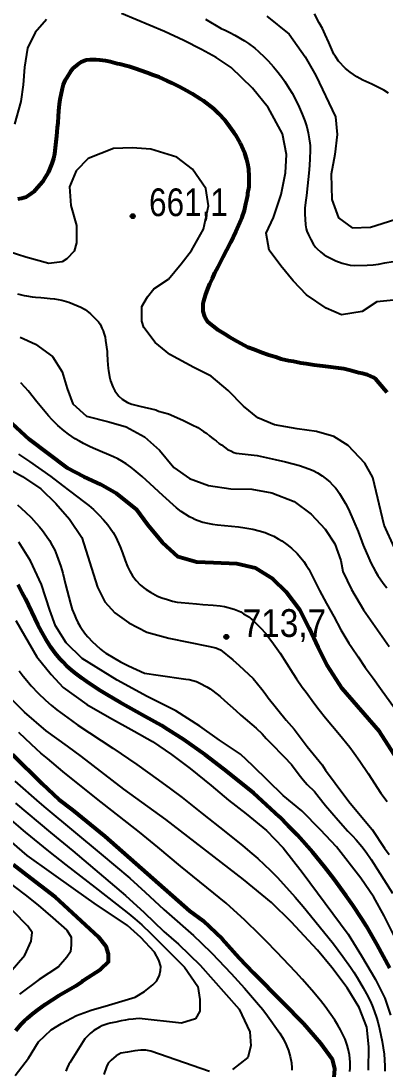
# Model space of a CAD drawing. Header units: metres. Extents: x 547833 to 556102, y 1844799 to 1850994.
# Drawn here: x 552149 to 552372, y 1845537 to 1846179 of the extents above; entities that cross this region are included whole.
import ezdxf

# ---------------------------------------------------------------- set-up
doc = ezdxf.new("R2010")
doc.units = ezdxf.units.M
doc.header["$LTSCALE"] = 6.8
for name, color, linetype, lineweight in [('1', 7, 'Continuous', 25), ('2', 7, 'Continuous', 53), ('5', 7, 'Continuous', 13)]:
    doc.layers.add(name, color=color, linetype=linetype, lineweight=lineweight)

msp = doc.modelspace()

# ---------------------------------------------------------------- hatches: boundary and pattern name
at = {"layer": '5'}
for points in [[(552219.16, 1846059.44, 1), (552216.16, 1846059.44, 1)], [(552276.57, 1845801.56, 1), (552273.57, 1845801.56, 1)]]:
    msp.add_hatch(color=256, dxfattribs=at).paths.add_polyline_path(points)

# ---------------------------------------------------------------- linework, layer by layer
at = {"layer": '1'}
for points in [[(552164.75, 1846180.04), (552157.91, 1846172.02), (552153.16, 1846162.34), (552151.29, 1846150.82), (552150.37, 1846139.92), (552149.11, 1846129.74), (552145.24, 1846115.71)], [(552377.57, 1846008.04), (552367.4, 1846007.01), (552358.44, 1846000.91), (552345.7, 1845998.96), (552336.36, 1846002.98), (552324.13, 1846011.13), (552316.03, 1846019.86), (552308.4, 1846028.9), (552301.32, 1846038.64), (552299.51, 1846048.98), (552304.01, 1846058.64), (552308.63, 1846072.75), (552311.34, 1846085.89), (552311.84, 1846097.12), (552309.39, 1846109.8), (552300.68, 1846126.09), (552291.09, 1846137.83), (552278.1, 1846150.46), (552268.89, 1846156.65), (552259.82, 1846161.6), (552248.91, 1846167.09), (552237.1, 1846172.61), (552210.71, 1846183.59)], [(552262.23, 1846180.18), (552271.92, 1846174.35), (552274.28, 1846173.35), (552277.26, 1846171.96), (552280.17, 1846170.41), (552286.25, 1846166.83), (552288.72, 1846165.21), (552292.45, 1846162.33), (552294.8, 1846160.29), (552298.45, 1846156.94), (552300.73, 1846154.68), (552304.04, 1846151), (552306.04, 1846148.54), (552309.02, 1846144.65), (552310.86, 1846142.04), (552313.62, 1846137.66), (552315.32, 1846134.71), (552317.79, 1846130.07), (552319.7, 1846126.14), (552321.53, 1846122), (552323.13, 1846117.9), (552324.33, 1846114.08), (552325.23, 1846110.43), (552325.93, 1846106.83), (552326.29, 1846104.13), (552326.4, 1846102.71), (552326.43, 1846100.3), (552326.19, 1846094.18), (552325.74, 1846087.89), (552324.17, 1846072.07), (552323.59, 1846067.81), (552323.21, 1846064.29), (552323.22, 1846060.9), (552323.65, 1846054.16), (552324.01, 1846051.57), (552324.38, 1846050.22), (552325.33, 1846047.91), (552326.81, 1846045.14), (552328.3, 1846042.48), (552329.7, 1846040.47), (552330.67, 1846039.39), (552332.75, 1846037.51), (552335.1, 1846035.79), (552336.42, 1846034.94), (552338.85, 1846033.61), (552342.23, 1846032.11), (552346.1, 1846030.68), (552349.26, 1846029.79), (552350.95, 1846029.49), (552353.89, 1846029.26), (552361.37, 1846029.33), (552365.02, 1846029.56), (552368.39, 1846030.07), (552372.33, 1846030.81), (552377.43, 1846031.63)], [(552299.94, 1846181.9), (552313.52, 1846170.86), (552323.33, 1846157.11), (552329.85, 1846145.53), (552341.98, 1846120.36), (552343.09, 1846109.43), (552341.56, 1846097.19), (552339.35, 1846085.25), (552339.72, 1846069.67), (552343.79, 1846058.45), (552352.11, 1846052.28), (552363.37, 1846052.66), (552378.47, 1846057.3)], [(552374.42, 1846134.88), (552371.55, 1846136.63), (552369.55, 1846137.69), (552364.31, 1846140.26), (552358.68, 1846142.79), (552355.09, 1846144.76), (552350.9, 1846147.74), (552348.07, 1846150), (552343.91, 1846154.37), (552341.91, 1846157.21), (552341.04, 1846158.8), (552337.85, 1846165.95), (552335.63, 1846170.75), (552333.92, 1846174.41), (552331.94, 1846177.95), (552329.15, 1846183.37)], [(552378.24, 1845856.09), (552371.82, 1845870.1), (552364.84, 1845899.16), (552359.89, 1845908.12), (552349.66, 1845918.78), (552340.9, 1845924.39), (552330.27, 1845927.38), (552318.39, 1845929.08), (552304.53, 1845931.44), (552294.37, 1845935.88), (552285.58, 1845942.89), (552276.22, 1845952.62), (552265.69, 1845961.46), (552255.06, 1845966.74), (552240.32, 1845974.59), (552231.36, 1845981.96), (552224.37, 1845991.09), (552223.25, 1845995.17), (552223.25, 1846000.37), (552223.25, 1846004.09), (552226.62, 1846010.03), (552230.67, 1846014.91), (552239.52, 1846020.87), (552247.36, 1846030.14), (552253.67, 1846038.35), (552261.08, 1846051.38), (552264.04, 1846065.69), (552262.45, 1846076.31), (552254.37, 1846088.22), (552244.65, 1846095.5), (552228.83, 1846100.57), (552217.32, 1846101.3), (552205.81, 1846100.88), (552190.38, 1846094.68), (552182.98, 1846087.11), (552178.88, 1846077.38), (552179.79, 1846065.92), (552183.08, 1846053.72), (552183.11, 1846043.08), (552181.67, 1846037.87), (552177.28, 1846033.27), (552174.44, 1846031.48)], [(552174.44, 1846031.48), (552166.18, 1846030.46), (552152.13, 1846034.33), (552141.86, 1846037.49)], [(552147.06, 1846011.88), (552151.14, 1846010.85), (552152.53, 1846010.64), (552155.96, 1846009.91), (552158.08, 1846009.78), (552161.32, 1846009.65), (552163.33, 1846009.38), (552167.09, 1846009.06), (552169.73, 1846008.74), (552174.27, 1846008.02), (552178.38, 1846006.75), (552185.79, 1846003.75), (552188.43, 1846002.31), (552191.84, 1845999.6), (552192.82, 1845998.59), (552195.33, 1845996.15), (552196.61, 1845994.68), (552197.64, 1845993.19), (552198.3, 1845991.78), (552198.79, 1845990.72), (552199.48, 1845989.06), (552200, 1845987.75), (552200.65, 1845985.23), (552201.01, 1845983.16), (552202.01, 1845976.58), (552202.04, 1845974.1), (552202.13, 1845972.25), (552202.26, 1845971.03), (552202.57, 1845966.11), (552202.71, 1845964.88), (552203.4, 1845960.99), (552204.06, 1845958.47), (552205.46, 1845954.9), (552206.6, 1845952.43), (552209.22, 1845949.01), (552211.16, 1845947.25), (552214.48, 1845945.27), (552217.2, 1845944.21), (552221.94, 1845942.89), (552231.74, 1845940.65), (552233.43, 1845939.98), (552239.58, 1845938.19), (552248.43, 1845934.49), (552254.09, 1845931.53), (552257.5, 1845929.94), (552261.12, 1845927.5), (552262.86, 1845926.33), (552264.77, 1845924.81), (552266, 1845923.84), (552267.5, 1845922.64)], [(552148.67, 1845985.29), (552157.93, 1845980.88), (552168.43, 1845973.43), (552174.44, 1845964.08), (552177.51, 1845953.88), (552180.87, 1845944.35), (552189.33, 1845936.93), (552202.95, 1845933.39), (552213.71, 1845930.3), (552224.82, 1845924.19), (552234.12, 1845916.1), (552242.95, 1845905.41), (552252.48, 1845898.74), (552264.03, 1845894.34), (552277.86, 1845892.22), (552290.71, 1845892.02), (552302.9, 1845889.85), (552316.71, 1845884.56), (552326.98, 1845876.83), (552335.64, 1845867.65), (552341.49, 1845858.66), (552345.19, 1845848.41), (552346.55, 1845841.66), (552351.7, 1845830.68), (552359.22, 1845818.13), (552374.91, 1845795.76)], [(552255.06, 1845873.88), (552252.43, 1845875.25), (552247.38, 1845878.48), (552244.41, 1845880.71), (552236.09, 1845888.18), (552228.43, 1845895.4), (552223.51, 1845899.83), (552218.54, 1845904), (552216.58, 1845905.52), (552213.56, 1845907.65), (552211.07, 1845909.22), (552208.52, 1845910.68), (552205.89, 1845912), (552194.77, 1845916.63), (552191.52, 1845918.09), (552187.46, 1845920.1), (552184.95, 1845921.49), (552182.42, 1845923.02), (552178.34, 1845925.85), (552175.7, 1845927.88), (552171.77, 1845931.18), (552168.15, 1845934.67), (552166.01, 1845937.04), (552158.76, 1845945.67), (552153.56, 1845952.45), (552151.78, 1845954.45), (552148.99, 1845957.3)], [(552267.5, 1845922.64), (552268.72, 1845921.66), (552270.63, 1845920.15), (552272.1, 1845919.2), (552275.75, 1845916.51), (552277.85, 1845915.51), (552279.7, 1845914.48), (552280.98, 1845914.13), (552293.89, 1845912.83), (552304.99, 1845910.37), (552311.3, 1845908.83), (552319.91, 1845906.55), (552322.81, 1845905.66), (552325.61, 1845904.63), (552328.3, 1845903.45), (552330.88, 1845902.11), (552333.87, 1845900.22), (552335.7, 1845898.86), (552338.46, 1845896.5), (552340.21, 1845894.84), (552341.9, 1845892.98), (552342.79, 1845891.82), (552344.34, 1845889.53), (552348.15, 1845883.26), (552349.95, 1845879.89), (552353.13, 1845872.29), (552355.86, 1845866.12), (552358.94, 1845857.77), (552362.42, 1845849.73), (552363.66, 1845846.96), (552365.01, 1845844.29), (552366.46, 1845841.73), (552368.02, 1845839.29), (552371.31, 1845834.58), (552373.5, 1845831.73)], [(552147.68, 1845913.59), (552154.33, 1845909.03), (552167.41, 1845899.84), (552174.52, 1845894.28), (552178.98, 1845891.07), (552188.34, 1845883.98), (552190.72, 1845882.1), (552193.59, 1845879.66), (552197.11, 1845876.26), (552199.78, 1845873.37), (552202.33, 1845870.3), (552203.86, 1845868.24), (552205.65, 1845865.52), (552207.22, 1845862.67), (552209.95, 1845856.79), (552211.41, 1845853.15), (552213.07, 1845848.41), (552214.44, 1845844.81), (552215.82, 1845841.9), (552217.6, 1845838.99), (552219.76, 1845836.18), (552222.27, 1845833.57), (552224.52, 1845831.65), (552225.88, 1845830.63), (552228.55, 1845828.89), (552231.33, 1845827.34), (552232.85, 1845826.61), (552235.55, 1845825.5), (552238.87, 1845824.39), (552242.03, 1845823.49), (552244.91, 1845822.87), (552247.4, 1845822.58), (552256.82, 1845821.88), (552260.58, 1845821.52), (552267.03, 1845821.08), (552271.24, 1845820.62)], [(552140.87, 1845905.02), (552150.08, 1845899.96), (552161.36, 1845892.35), (552170.53, 1845883.23), (552178.85, 1845873.63), (552186.35, 1845862.41), (552196, 1845832.08), (552200.51, 1845823.15), (552206.66, 1845816.25), (552215.27, 1845810.17), (552226.34, 1845804.49), (552239.86, 1845800.83), (552263.81, 1845795.82), (552268.51, 1845794.83), (552271.4, 1845793.64), (552279.13, 1845787.49), (552282.9, 1845783.95), (552288.69, 1845778.8), (552291.45, 1845776.06), (552296.77, 1845769.63), (552298.93, 1845766.82), (552300.75, 1845764.28), (552311.79, 1845750.56), (552316.71, 1845745.01), (552324.66, 1845734.3), (552333.89, 1845723.13), (552335.78, 1845719.98), (552347.71, 1845703.92), (552350.94, 1845699.7), (552364.41, 1845683.51), (552371.96, 1845672.16), (552374.89, 1845668.23)], [(552147.08, 1845882.52), (552151.92, 1845878.1), (552155.36, 1845874.7), (552158.54, 1845871.3), (552160.51, 1845869.04), (552162.34, 1845866.78), (552164.76, 1845863.37), (552166.52, 1845860.57), (552168.23, 1845857.65), (552169.79, 1845854.62), (552171.09, 1845851.46), (552173.48, 1845844.81), (552174.79, 1845840.61), (552176.41, 1845833.67), (552179.45, 1845821.99), (552180.61, 1845818.42), (552181.93, 1845815.05), (552182.8, 1845813.01), (552184.03, 1845810.48), (552185.46, 1845808.02), (552186.68, 1845806.15), (552188.68, 1845803.33), (552190.14, 1845801.52), (552192.94, 1845798.59), (552194.93, 1845796.71), (552197.97, 1845794.01), (552200, 1845792.42), (552201.2, 1845791.58), (552210.13, 1845786.2), (552215.04, 1845783.91), (552224.92, 1845779.31), (552233.24, 1845778.13), (552250.28, 1845775.71), (552252.2, 1845775.43), (552254.42, 1845774.93), (552256.72, 1845774.22), (552258.83, 1845773.28), (552263.16, 1845770.94), (552265.21, 1845769.71), (552266.77, 1845768.6), (552271.28, 1845764.99), (552273.86, 1845762.59), (552280.78, 1845756.53), (552283.84, 1845753.64), (552293.35, 1845745.73), (552297.12, 1845742.06), (552299.41, 1845739.21), (552302.03, 1845736.61), (552310.59, 1845728.13), (552315.01, 1845723.39), (552319.7, 1845717.03), (552322.18, 1845713.98), (552324.7, 1845711.19), (552329.04, 1845706.82), (552330.64, 1845704.94), (552334.23, 1845700.26), (552335.88, 1845698.26), (552343.62, 1845689.22), (552349.55, 1845682.53), (552352.37, 1845679.69), (552354.71, 1845677.14), (552358.19, 1845673.09), (552360.85, 1845669.6), (552363.95, 1845665.05), (552376.89, 1845644.5)], [(552255.06, 1845873.88), (552257.83, 1845872.81), (552260.67, 1845871.95), (552263.56, 1845871.24), (552266.53, 1845870.66), (552269.64, 1845870.23), (552282.46, 1845868.96), (552286.37, 1845868.46), (552291.33, 1845867.56), (552295.08, 1845866.64), (552298.77, 1845865.47), (552301.13, 1845864.56), (552304.08, 1845863.22), (552306.89, 1845861.7), (552309, 1845860.4), (552312.13, 1845858.23), (552315.05, 1845855.9), (552318.45, 1845852.68), (552320.77, 1845850.08), (552322.49, 1845847.86), (552324.08, 1845845.53), (552325.55, 1845843.11), (552326.92, 1845840.6), (552332.26, 1845830.01), (552336.54, 1845822.05), (552340.94, 1845814.1), (552345.2, 1845805.99), (552350.16, 1845797.81), (552351.98, 1845794.98), (552355.87, 1845789.44), (552360.27, 1845782.91), (552365.1, 1845776.27), (552369.51, 1845769.95), (552378.6, 1845757.56)], [(552377.7, 1845618.75), (552371.8, 1845630.53), (552365.41, 1845642), (552357.61, 1845653.69), (552342.6, 1845672.95), (552332.79, 1845683.27), (552321.31, 1845694.92), (552309.94, 1845704.43), (552291.25, 1845722.51), (552283.71, 1845729.66), (552270.78, 1845738.36), (552258.78, 1845746.77), (552243.98, 1845756.27), (552226.48, 1845764.96), (552208.06, 1845775.07), (552186.63, 1845788.26), (552176.76, 1845797.94), (552170.25, 1845808.38), (552166.74, 1845818.02), (552161.8, 1845833.59), (552154.94, 1845848.18), (552147.8, 1845859.57)], [(552271.24, 1845820.62), (552274.01, 1845820.18), (552279.76, 1845818.59), (552281.88, 1845817.84), (552283.85, 1845816.86), (552285.67, 1845815.8), (552289.17, 1845813.57), (552290.32, 1845812.68), (552291.97, 1845811.24), (552296.19, 1845807.01), (552298.97, 1845803.86), (552302.94, 1845798.8), (552307.99, 1845791.55), (552315.91, 1845779.4), (552318.14, 1845775.81), (552321.63, 1845770.82), (552323.92, 1845767.77), (552328.69, 1845761.09), (552331.93, 1845756.8), (552335.87, 1845751.96), (552344.53, 1845741.78), (552350.85, 1845734), (552353.51, 1845730.38), (552356.91, 1845725.5), (552362.08, 1845717.85), (552369.78, 1845705.81), (552373.63, 1845700.77)], [(552146.01, 1845811.7), (552158.83, 1845789.4), (552167.55, 1845778.58), (552175.07, 1845770.54), (552189.45, 1845760.23), (552203.32, 1845752.15), (552218.61, 1845743.85), (552229.75, 1845737.49), (552241.45, 1845729.54), (552252.84, 1845720.93), (552265.72, 1845710.45), (552276.39, 1845701.49), (552287.25, 1845693.07), (552299.7, 1845682.92), (552309.93, 1845672.27), (552321.64, 1845657.47), (552349.72, 1845619.37), (552357.94, 1845606.2), (552366.45, 1845591.67), (552372.33, 1845580.14), (552375.67, 1845569.72)], [(552147.97, 1845780.74), (552150.4, 1845777.56), (552152.67, 1845774.75), (552155.4, 1845771.59), (552159.68, 1845767.06), (552164.16, 1845762.77), (552167.56, 1845759.81), (552171.21, 1845756.84), (552180.05, 1845750.26), (552183.97, 1845747.54), (552205.4, 1845733.42), (552220.14, 1845723.34), (552233.31, 1845714.01), (552240.91, 1845708.42), (552247.91, 1845703.05), (552260.16, 1845693.42), (552274.69, 1845681.88), (552285.11, 1845673.46), (552290.71, 1845668.78), (552294.28, 1845665.66), (552302.2, 1845658.46), (552306.45, 1845654.18), (552317.2, 1845642.1), (552322.26, 1845636.27), (552337.38, 1845617.73), (552340.79, 1845613.4), (552346.57, 1845605.76), (552351.18, 1845599.24), (552353.29, 1845596.08), (552355.32, 1845592.85), (552359.04, 1845586.56), (552361.06, 1845582.87), (552363.36, 1845578.18), (552364.83, 1845574.65), (552367.04, 1845568.34)], [(552362.22, 1845535.93), (552362.5, 1845550.32), (552361.13, 1845562.36), (552356.45, 1845574.53), (552349.12, 1845586.53), (552339.84, 1845598.94), (552331, 1845609.62), (552314.82, 1845626.84), (552302.67, 1845638.8), (552285.58, 1845652.87), (552237.97, 1845689.64), (552212.23, 1845708.32), (552186.34, 1845728.25), (552177.74, 1845734.64), (552164.62, 1845743.95), (552151.24, 1845755.52), (552142.94, 1845763.72)], [(552350.82, 1845535.18), (552351, 1845537.41), (552350.98, 1845540.9), (552350.81, 1845543.2), (552350.52, 1845545.52), (552349.82, 1845549.09), (552349.19, 1845551.38), (552348.76, 1845552.64), (552347.86, 1845554.93), (552345.11, 1845560.78), (552343.48, 1845563.7), (552341.56, 1845566.63), (552335.63, 1845575.02), (552332.8, 1845578.71), (552327.53, 1845585.03), (552321.6, 1845591.75), (552317.73, 1845595.99), (552305.75, 1845608.63), (552299.45, 1845615.18), (552295.6, 1845619.06), (552286.45, 1845628.01), (552274.89, 1845638.39), (552247.01, 1845661.1), (552232.99, 1845672.76), (552221.8, 1845681.9), (552195.49, 1845702.5), (552174.83, 1845719.02), (552165.31, 1845726.95), (552161.31, 1845730.4), (552158.62, 1845732.84), (552151.8, 1845739.1), (552147.78, 1845742.93)], [(552145.4, 1845713.22), (552160.22, 1845700.08), (552164.37, 1845696.54), (552198.38, 1845668.5), (552215.8, 1845653.73), (552225.34, 1845645.12), (552236.71, 1845634.51), (552239.97, 1845631.56), (552254.82, 1845618.55), (552259.64, 1845614.02), (552266.12, 1845607.65), (552277.98, 1845595.24), (552286.28, 1845586.21), (552294.85, 1845576.31), (552297.46, 1845573.12), (552300.38, 1845569.34), (552307.78, 1845558.76), (552310.02, 1845554.95), (552311.66, 1845551.61), (552313.12, 1845548.09), (552314.28, 1845544.4), (552315.06, 1845540.57), (552315.29, 1845537.56), (552315.27, 1845536.74), (552315.22, 1845535.93)], [(552125.7, 1845703.86), (552151.64, 1845681.95), (552165.94, 1845670.31), (552176.59, 1845661.88), (552194.6, 1845647.92), (552207.76, 1845637.84), (552215.22, 1845631.91), (552218.88, 1845628.83), (552223.22, 1845625.01), (552228.66, 1845619.8), (552249.47, 1845599.19), (552257.47, 1845587.3), (552258.81, 1845579.37), (552258.81, 1845572.11), (552256.14, 1845567.48), (552247.46, 1845564.84), (552221.54, 1845567.64), (552219.46, 1845567.5), (552217.89, 1845567.32), (552215.13, 1845567.01), (552213.19, 1845566.59), (552210.54, 1845566.18), (552207.32, 1845565.52), (552203.91, 1845564.83), (552202.47, 1845564.36), (552198.62, 1845563.12), (552197.31, 1845562.38), (552193.86, 1845560.28), (552191.48, 1845558.42), (552188.36, 1845555.17), (552179.08, 1845540.62), (552178.52, 1845539.62), (552177.47, 1845537.54), (552176.54, 1845535.47)], [(552145.76, 1845699.64), (552167.24, 1845681.63), (552180.95, 1845670.48), (552213.26, 1845643.15), (552224.74, 1845632.64), (552236.73, 1845621.04), (552245.75, 1845613.17), (552259.02, 1845600.32), (552282.82, 1845573.43), (552289.5, 1845559.56), (552290.16, 1845550.97), (552288.16, 1845543.71), (552278.82, 1845536.44)], [(552145.63, 1845532.72), (552153.83, 1845543.3), (552159.8, 1845553.38), (552167.61, 1845560.77), (552173.99, 1845564.56), (552183.25, 1845569.62), (552192.18, 1845572.78), (552202.72, 1845575.94), (552219.15, 1845580.83), (552224.9, 1845584.31), (552230, 1845588.26), (552232.39, 1845590.78), (552234.15, 1845594.26), (552234.63, 1845597.1), (552234.79, 1845599.47), (552233.67, 1845603.42), (552230.96, 1845608.32), (552222.55, 1845617.27), (552214.48, 1845624.61), (552193.98, 1845638.42), (552182.68, 1845646.29), (552152.94, 1845667.68), (552139, 1845679.69)], [(552127.73, 1845661.52), (552151.63, 1845643.4), (552159.59, 1845637.06), (552168.58, 1845629.44), (552177.19, 1845621.73), (552179.87, 1845617.57), (552179.87, 1845612.84), (552179.48, 1845608.5), (552177.19, 1845605.28), (552172.23, 1845599.42), (552160.3, 1845591.54), (552148.22, 1845582.68)], [(552155.39, 1845615.04), (552156.06, 1845620.32), (552153.39, 1845624.28), (552134.92, 1845642.81)], [(552138.66, 1845591.59), (552151.39, 1845606.45), (552155.39, 1845615.04)], [(552367.04, 1845568.34), (552367.87, 1845565.62), (552368.91, 1845561.33), (552370.55, 1845553.63), (552371.3, 1845549.62), (552371.74, 1845545.84), (552372.19, 1845538.68), (552372.18, 1845535.35)], [(552264.81, 1845535.12), (552228.82, 1845547.61), (552225.76, 1845548.37), (552222.7, 1845548.37), (552219.03, 1845547.92), (552214.44, 1845547.16), (552210.31, 1845546.4), (552207.4, 1845544.89), (552204.34, 1845542.16), (552202.66, 1845540.34), (552201.59, 1845538.07), (552199.91, 1845533.38)]]:
    msp.add_lwpolyline(points, dxfattribs=at)
at = {"layer": '2'}
for points in [[(552283.58, 1846104.45), (552280.82, 1846109.1), (552279.92, 1846110.49), (552275.53, 1846116.43), (552274.36, 1846118.04), (552270.27, 1846122.41), (552267.35, 1846125.18), (552260.97, 1846130.03), (552259.23, 1846131.2), (552254.16, 1846134.34), (552250.73, 1846136.18), (552246.75, 1846138.46), (552241.88, 1846141.01), (552238.75, 1846142.39), (552233.79, 1846144.55), (552230.17, 1846145.88), (552226.41, 1846147.31), (552218.93, 1846149.93), (552215.2, 1846151.12), (552209.7, 1846152.61), (552208.31, 1846152.82), (552203.95, 1846154.06), (552201.04, 1846154.6), (552197.4, 1846155.05), (552195.14, 1846155.29), (552191.3, 1846155.23), (552189.1, 1846154.98), (552186, 1846153.89), (552183.94, 1846152.41), (552181, 1846149.85), (552179.59, 1846148.08), (552177.15, 1846144.45), (552176.12, 1846142.6), (552175.04, 1846140.12), (552174.34, 1846137.57), (552172.99, 1846130.84), (552172.56, 1846128.07), (552172.19, 1846123.69), (552171.9, 1846120.8), (552171.64, 1846116.56), (552171.34, 1846113.67), (552170.95, 1846108.42), (552170.76, 1846106.79), (552169.69, 1846097.62), (552169.02, 1846094.82), (552168.13, 1846091.74), (552166.37, 1846087.57), (552165.77, 1846086.27), (552163.8, 1846082.94), (552162.33, 1846080.55), (552157.83, 1846075.45), (552156.96, 1846074.36), (552154.22, 1846072.31), (552152.37, 1846071.11), (552149.38, 1846070.15), (552147.17, 1846069.9)], [(552373.63, 1845951.3), (552372.27, 1845952.89), (552366.55, 1845959.78), (552365.35, 1845960.51), (552363.39, 1845961.4), (552361.7, 1845962.08), (552358.62, 1845962.97), (552356.34, 1845963.45), (552351.98, 1845964.7), (552347.14, 1845965.88), (552334.18, 1845967.51), (552332.31, 1845967.67), (552328.91, 1845968.15), (552323.98, 1845968.96), (552320.71, 1845969.33), (552316.14, 1845970.3), (552313.12, 1845970.7), (552308.66, 1845971.81), (552305.31, 1845972.92), (552300.54, 1845974.48), (552297.06, 1845975.7), (552292, 1845977.73), (552288.51, 1845978.95), (552281.78, 1845982.52), (552277.02, 1845985.2), (552274.07, 1845987.1), (552270.07, 1845989.62), (552267.89, 1845991.36), (552265.16, 1845993.53), (552263.67, 1845994.72), (552261.84, 1845997.74), (552260.85, 1846000.97), (552260.76, 1846002.82), (552260.81, 1846005.68), (552261.35, 1846007.48), (552262.19, 1846011.04), (552263.62, 1846014.8), (552264.87, 1846018.04), (552266.49, 1846021.2), (552268.09, 1846024.6), (552270.01, 1846028.42), (552273.05, 1846034.46), (552275.4, 1846038.82), (552277.84, 1846043.56), (552280.95, 1846049.99), (552283.42, 1846055.6), (552284.8, 1846058.73), (552286.18, 1846062.97), (552287.09, 1846066.92), (552287.69, 1846069.34), (552288.33, 1846072.39), (552288.33, 1846073.51), (552289, 1846077.43), (552289.02, 1846080.53), (552289.15, 1846083.76), (552288.87, 1846088.44), (552288.13, 1846091.71), (552287.6, 1846094.13), (552286.43, 1846097.96), (552283.58, 1846104.45)], [(552379.67, 1845726.94), (552369.01, 1845743.65), (552346.09, 1845769.88), (552336.97, 1845784.22), (552331.43, 1845795.02), (552325.88, 1845806.97), (552320.03, 1845818.25), (552311.81, 1845829.13), (552303.68, 1845836.97), (552293.02, 1845843.64), (552281.42, 1845846.26), (552267.23, 1845847.06), (552256.91, 1845847.29), (552245.61, 1845850.58), (552235.98, 1845859.4), (552226.86, 1845870.31), (552220.24, 1845879.46), (552207.67, 1845889.47), (552198.15, 1845895), (552187.97, 1845899.69), (552177.73, 1845904.88), (552154.38, 1845922.55), (552132.98, 1845942.1)], [(552177.3, 1845783.72), (552174.8, 1845786.19), (552172.96, 1845788.2), (552170.17, 1845791.65), (552167.52, 1845795.33), (552164.35, 1845800.22), (552161.87, 1845804.56), (552159.54, 1845808.99), (552151.81, 1845824.98), (552149.95, 1845828.66), (552147.42, 1845833.4)], [(552375.35, 1845598.49), (552367.48, 1845612.83), (552360.95, 1845624.26), (552358.1, 1845628.85), (552352.52, 1845637.25), (552348.55, 1845642.91), (552340.9, 1845653.25), (552335.15, 1845660.7), (552328.07, 1845669.39), (552322.02, 1845676.45), (552318.61, 1845680.13), (552313.05, 1845685.8), (552307.56, 1845691.2), (552296.99, 1845701.13), (552291.82, 1845705.75), (552283.62, 1845712.61), (552273.57, 1845720.47), (552262.02, 1845729.3), (552248.78, 1845738.74), (552239.46, 1845744.7), (552235.35, 1845747.19), (552225.33, 1845752.86), (552210.04, 1845761.34), (552201.88, 1845766.1), (552197.83, 1845768.57), (552190.72, 1845773.17), (552186.35, 1845776.25), (552182.41, 1845779.28), (552180.06, 1845781.23), (552177.3, 1845783.72)], [(552144.02, 1845729.55), (552162.07, 1845711.52), (552172.29, 1845702.01), (552180.64, 1845695.59), (552200.64, 1845679.44), (552252.56, 1845633.76), (552260.88, 1845627.59), (552272.42, 1845616.57), (552283.01, 1845604.94), (552291.67, 1845595.76), (552309.75, 1845577.49), (552322.27, 1845564.56), (552332.78, 1845552.54), (552339.85, 1845542.8), (552341.4, 1845536.84), (552340.75, 1845529.14)], [(552145.91, 1845560.34), (552149.33, 1845564.16), (552151.33, 1845566.3), (552153.03, 1845567.98), (552156.13, 1845570.59), (552159.57, 1845573.2), (552164.23, 1845576.53), (552168.23, 1845579.23), (552172.44, 1845581.88), (552182.84, 1845587.81), (552186.62, 1845590.32), (552187.36, 1845590.91), (552198.09, 1845597.86), (552202.76, 1845602.49), (552202.76, 1845607.11), (552201.43, 1845611.73), (552196.76, 1845617.68), (552170.38, 1845642.08), (552152.79, 1845655.46), (552144.54, 1845661.86)]]:
    msp.add_lwpolyline(points, dxfattribs=at)
at = {"layer": '5'}
for centre in [(552217.66, 1846059.44), (552275.07, 1845801.56)]:
    msp.add_circle(centre, 1.5, dxfattribs=at)

# ---------------------------------------------------------------- texts
for s, width, p in [('661,1', 0.85, (552227.66, 1846059.44)), ('713,7', 0.9, (552285.07, 1845801.56))]:
    msp.add_text(s, height=17, dxfattribs=dict(at, width=width)).set_placement(p)

doc.saveas('drawing.dxf')
